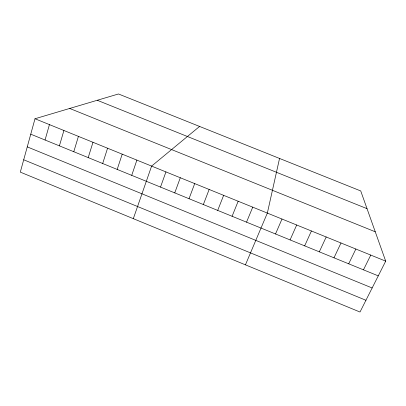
<?xml version="1.0" encoding="UTF-8"?>
<svg xmlns="http://www.w3.org/2000/svg" width="406" height="406" viewBox="0 0 406 406"><rect width="100%" height="100%" fill="white"/><g stroke="black" fill="none" stroke-linecap="round" stroke-linejoin="round"><path stroke-width="0.61" d="M279.541 158.452L267.346 213.089L245.437 264.844M35.002 118.75L20.3 172.124L360.005 312.026L385.7 261.144L360.731 190.952L118.481 93.974L35.002 118.75L385.7 261.144M45.056 140.019L49.436 124.612M59.403 145.866L63.909 130.488M73.785 151.727L78.419 136.38M88.209 157.609L92.974 142.288M102.677 163.506L107.57 148.215M117.182 169.424L122.206 154.158M131.727 175.351L136.883 160.116M133.32 218.672L151.605 166.095L199.59 126.444M160.517 187.09L165.932 171.911M174.753 192.896L180.3 177.747M189.029 198.717L194.707 183.593M203.345 204.553L209.151 189.46M217.702 210.404L223.64 195.342M232.095 216.271L238.165 201.239M246.528 222.158L252.735 207.156M275.522 233.978L281.992 219.037M290.077 239.91L296.684 225M304.673 245.863L311.417 230.984M319.309 251.832L326.191 236.982M333.986 257.815L341.004 242.996M348.703 263.814L355.859 249.025M363.466 269.833L370.759 255.075M97.252 100.272L367.029 208.664M69.705 108.453L375.256 231.79M30.754 134.183L378.265 275.867M27.253 146.881L372.155 287.976M23.7 159.781L365.943 300.267"/></g></svg>
